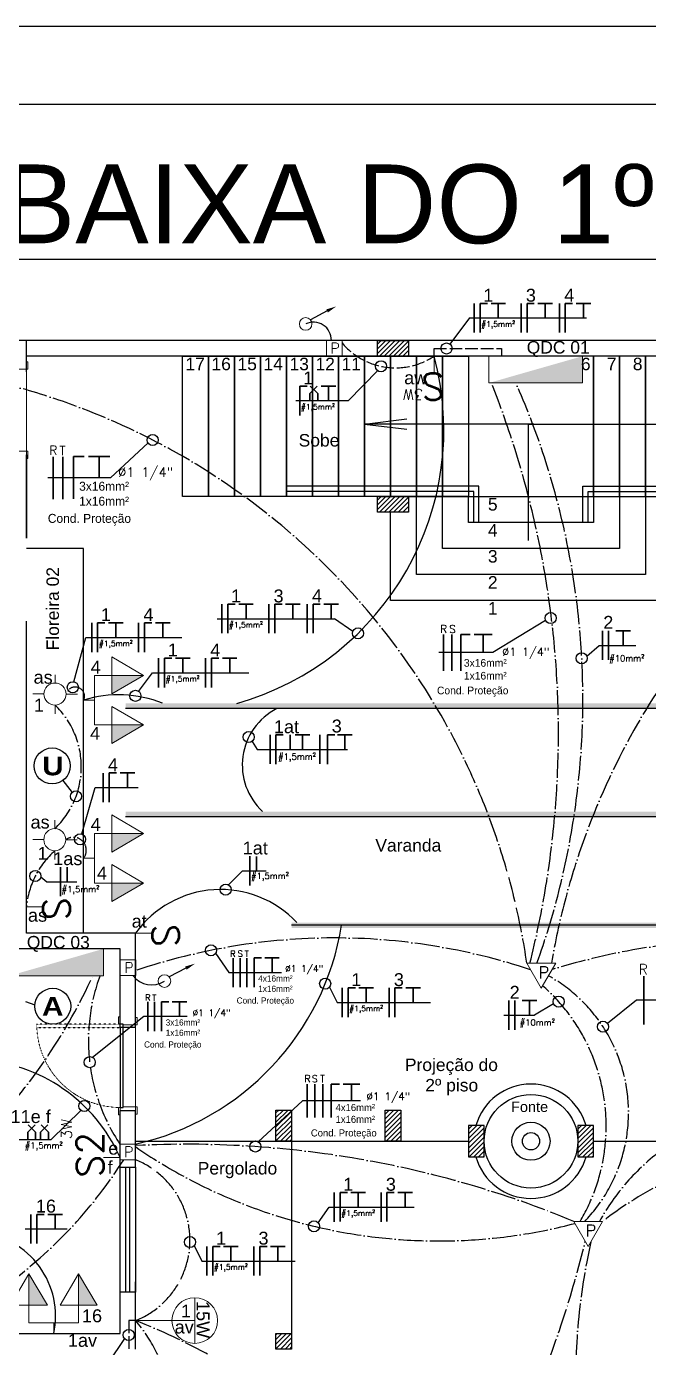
# Model space of a CAD drawing. Header units: millimetres. Extents: x 32721 to 70403, y 1490 to 13922.
# Drawn here: x 33563 to 34161, y 4675 to 5945 of the extents above; entities that cross this region are included whole.
import ezdxf
from ezdxf.enums import TextEntityAlignment as Align

# ---------------------------------------------------------------- set-up
doc = ezdxf.new("R2010")
doc.units = ezdxf.units.MM
for name, pattern in [('ACAD_ISO02W100', [15, 12, -3]), ('ACAD_ISO03W100', [30, 12, -18]), ('ACAD_ISO04W100', [30, 24, -3, 0, -3]), ('DASHDOT', [1, 0.5, -0.25, 0, -0.25])]:
    doc.linetypes.add(name, pattern=pattern)
for name, color, linetype in [('08', 8, 'Continuous'), ('1-ARQ-DEMOLIR', 12, 'Continuous'), ('COMODOS', 50, 'Continuous'), ('Correções', 30, 'Continuous'), ('EJEL25170TP', 1, 'DASHDOT'), ('VIEWPORT', 10, 'Continuous')]:
    doc.layers.add(name, color=color, linetype=linetype)
for name, color, linetype, lineweight in [('A-DOOR', 9, 'Continuous', 9), ('EJEL05130C', 130, 'Continuous', 30), ('EJEL0550C', 50, 'Continuous', 35), ('EJEL0580C', 80, 'Continuous', 9), ('EJEL09210C', 210, 'Continuous', 9), ('EJEL25170C', 170, 'Continuous', 25), ('EJEL25170T', 170, 'ACAD_ISO02W100', 25), ('EJEL3040C', 40, 'Continuous', 9), ('EJELFORMATO', 170, 'Continuous', 25)]:
    doc.layers.add(name, color=color, linetype=linetype, lineweight=lineweight)
doc.styles.add('COTAS', font='arial.ttf', dxfattribs={"height": 12})
doc.styles.add('M_abG50', font='', dxfattribs={"width": 1.1, "height": 0.13})
doc.styles.add('PADRÃO', font='', dxfattribs={"height": 0.2})
doc.styles.add('ROMANS', font='romans.shx')
doc.styles.add('ROMANSI', font='RomanS')
doc.styles.add('SR60', font='simplex', dxfattribs={"height": 0.15})
doc.styles.add('SR80', font='SIMPLEX', dxfattribs={"height": 0.1})
doc.styles.get('M_abG50').set_extended_font_data('Arial Black')
doc.styles.get('PADRÃO').set_extended_font_data('AvantGarde Bk BT')

# ---------------------------------------------------------------- blocks, each defined once
blk = doc.blocks.new('Porta de madeira - 80x240cm 2-909150-Planta Baixa Térreo')
at = {"layer": 'A-DOOR', "lineweight": 18}
for p, q in [((-520, 122), (-520, 107)), ((-450, 122), (-520, 122)), ((-485, 107), (-450, 107)), ((-450, 107), (-485, 107)), ((-450, 107), (-450, 122)), ((-450, -13), (-450, 107)), ((340, 107), (-450, 107)), ((410, 122), (340, 122)), ((340, 122), (340, 107)), ((340, 107), (375, 107)), ((375, 107), (340, 107)), ((340, 107), (340, -13)), ((410, 107), (410, 122)), ((-525, -43), (-525, -58)), ((-525, -58), (-455, -58)), ((-455, -43), (-485, -43)), ((-485, -43), (-455, -43)), ((-455, -43), (-455, -13)), ((-455, -13), (-450, -13)), ((340, -13), (345, -13)), ((345, -13), (345, -43)), ((375, -43), (345, -43)), ((345, -43), (345, -58)), ((345, -43), (375, -43)), ((345, -58), (415, -58)), ((415, -58), (415, -43))]:
    blk.add_line(p, q, dxfattribs=at)
at = {"layer": 'A-DOOR', "lineweight": 25}
for p, q in [((345, -13), (-455, -13)), ((-455, -13), (-455, -43)), ((-425, -43), (-455, -43)), ((-425, -43), (345, -43)), ((345, -43), (345, -13))]:
    blk.add_line(p, q, dxfattribs=at)
at = {"layer": 'A-DOOR', "linetype": 'ACAD_ISO03W100', "lineweight": 25, "ltscale": 0.1}
for p, q in [((-455, -43), (-455, -843)), ((-425, -843), (-425, -43)), ((-455, -843), (-425, -843))]:
    blk.add_line(p, q, dxfattribs=at)
at = {"layer": 'A-DOOR', "linetype": 'ACAD_ISO03W100', "lineweight": 18, "ltscale": 0.1}
blk.add_arc((-455, -43), 800, 272.1491, 0, dxfattribs=at)
blk = doc.blocks.new('ytfytf')
at = {"layer": 'EJEL0580C'}
for p, q in [((0, 236), (0, 134)), ((-134, 4), (-269, 4)), ((274, 0), (134, 0)), ((0, -134), (0, -240))]:
    blk.add_line(p, q, dxfattribs=at)
blk.add_circle((0, 0), 134, dxfattribs=at)
blk = doc.blocks.new('A$C31A50C72')
at = {"layer": 'EJEL0580C'}
for p, q in [((0, -15.88), (0, 15.88)), ((0, 0), (-41.07, 0))]:
    blk.add_line(p, q, dxfattribs=at)
blk.add_circle((0, 0), 15.88, dxfattribs=at)
blk = doc.blocks.new('A$C3D7A1D48')
at = {"layer": 'EJEL0580C'}
blk.add_line((6.6, 0), (-6.6, 0), dxfattribs=at)
at = {"layer": 'EJEL0580C', "style": 'SR80'}
blk.add_text('S2', height=21.16, rotation=270, dxfattribs=at).set_placement((6.6, 16.1))
blk = doc.blocks.new('s2 3w')
at = {"layer": 'EJEL0580C', "xscale": 1.21732736314486, "yscale": 1.21732736314486, "zscale": 1.21732736314486}
blk.add_blockref('A$C3D7A1D48', (2289.9, 2240.1), dxfattribs=at)
at = {"layer": 'EJEL0580C', "style": 'SR60'}
blk.add_text('3W', height=10.3, rotation=270, dxfattribs=at).set_placement((2328.2, 2222.6))
blk = doc.blocks.new('A$C5CDA3447')
at = {"layer": 'EJEL0580C'}
blk.add_line((6.6, 0), (-6.6, 0), dxfattribs=at)
at = {"layer": 'EJEL0580C', "style": 'SR80'}
blk.add_text('S', height=21.2, rotation=270, dxfattribs=at).set_placement((6.6, 7.4))
blk = doc.blocks.new('A$C15267267')
at = {"layer": 'EJEL0580C'}
for p, q in [((-37, -21.2), (-37, 0)), ((37, 0), (-37, 0)), ((37, -21.2), (37, 0)), ((37, -21.2), (-37, -21.2))]:
    blk.add_line(p, q, dxfattribs=at)
blk.add_solid([(37, 0), (37, -21.2), (-37, -21.2)], dxfattribs=at)
blk = doc.blocks.new('tomada dupla media 01')
at = {"layer": 'EJEL0580C'}
h = blk.add_hatch(color=256, dxfattribs=at)
h.dxf.hatch_style = 1
h.paths.add_polyline_path([(1921.4, 2677.1), (1903.5, 2677.1), (1921.4, 2646.8)])
h = blk.add_hatch(color=256, dxfattribs=at)
h.dxf.hatch_style = 1
h.paths.add_polyline_path([(1969.1, 2677.1), (1951.2, 2677.1), (1969.1, 2646.8)])
for p, q in [((1969.1, 2693.8), (1921.4, 2693.8)), ((1921.4, 2693.8), (1945.2, 2693.8)), ((1921.4, 2677.1), (1921.4, 2693.8)), ((1945.2, 2693.8), (1945.2, 2704.2)), ((1969.1, 2677.1), (1969.1, 2693.8)), ((1939.2, 2677.1), (1903.5, 2677.1)), ((1921.4, 2646.8), (1903.5, 2677.1)), ((1921.4, 2677.1), (1939.2, 2677.1)), ((1939.2, 2677.1), (1921.4, 2646.8)), ((1921.4, 2677.1), (1921.4, 2646.8)), ((1986.9, 2677.1), (1951.2, 2677.1)), ((1969.1, 2646.8), (1951.2, 2677.1)), ((1969.1, 2677.1), (1986.9, 2677.1)), ((1986.9, 2677.1), (1969.1, 2646.8)), ((1969.1, 2677.1), (1969.1, 2646.8))]:
    blk.add_line(p, q, dxfattribs=at)
blk = doc.blocks.new('3w')
at = {"layer": 'EJEL0580C'}
blk.add_line((339.4, 2419.6), (323.2, 2419.6), dxfattribs=at)
for s, height, style, p in [('S', 25.8, 'SR80', (339.4, 2429.7)), ('3W', 10.3, 'SR60', (354.8, 2409.1))]:
    blk.add_text(s, height=height, rotation=270, dxfattribs=dict(at, style=style)).set_placement(p)
blk = doc.blocks.new('A$C71E37391')
at = {"layer": 'EJEL0550C', "ltscale": 0.015}
for p, q in [((7.02, 14.03), (-7.02, 14.03)), ((0, 0), (0, 14.03))]:
    blk.add_line(p, q, dxfattribs=at)
blk = doc.blocks.new('A$C1116134A')
at = {"layer": 'EJEL0550C', "ltscale": 0.015}
for p, q in [((0, -14.03), (0, 14.03)), ((0, 14.03), (7.02, 14.03))]:
    blk.add_line(p, q, dxfattribs=at)
blk = doc.blocks.new('A$C4247474B')
at = {"layer": 'EJEL0580C'}
for p, q in [((0, 0), (31.7, 0)), ((0, 0), (0, -31.7)), ((31.7, 0), (31.7, -31.7)), ((0, -31.7), (31.7, -31.7))]:
    blk.add_line(p, q, dxfattribs=at)
at = {"layer": 'EJEL0580C', "style": 'SR80'}
blk.add_text('P', height=21.2, rotation=270, dxfattribs=at).set_placement((5.5, -8.3))
blk = doc.blocks.new('A$C33D512FD')
at = {"layer": 'EJEL0550C', "ltscale": 0.015}
for p, q in [((-3.8, 7), (3.3, 14)), ((3.8, 7), (-3.3, 14)), ((-3.8, 0), (-3.8, 7)), ((3.8, 0), (3.8, 7))]:
    blk.add_line(p, q, dxfattribs=at)
blk = doc.blocks.new('Eletroduto que sober')
at = {"layer": 'EJEL09210C', "linetype": 'ByBlock', "lineweight": -2}
blk.add_line((37626.6869, 7030.9998), (37626.5776, 7030.9418), dxfattribs=at)
at = {"layer": 'EJEL09210C'}
blk.add_circle((37626.5467, 7030.9149), 0.041, dxfattribs=at)
blk.add_solid([(37626.6816, 7031.0097), (37626.7464, 7031.0293), (37626.6922, 7030.9898)], dxfattribs=at)

msp = doc.modelspace()

# ---------------------------------------------------------------- hatches: boundary and pattern name
at = {"layer": '08'}
h = msp.add_hatch(dxfattribs=at)
h.set_pattern_fill('ANSI31', color=256)
h.set_pattern_definition([(45, (-84090.6618, -81310.9342), (-2.24506403, 2.24506403), [])])
h.paths.add_polyline_path([(33900.2, 5643.2), (33930.2, 5643.2), (33930.2, 5628.2), (33900.2, 5628.2)])
h = msp.add_hatch(dxfattribs=at)
h.set_pattern_fill('ANSI31', color=256)
h.set_pattern_definition([(45, (-84090.6618, -81460.9342), (-2.24506403, 2.24506403), [])])
h.paths.add_polyline_path([(33900.2, 5493.2), (33930.2, 5493.2), (33930.2, 5478.2), (33900.2, 5478.2)])
h = msp.add_hatch(dxfattribs=at)
h.set_pattern_fill('ANSI31', color=256)
h.set_pattern_definition([(45, (-83712.908, -82050.9342), (-2.24506403, 2.24506403), [])])
h.paths.add_polyline_path([(33817.7, 4903.2), (33802.7, 4903.2), (33802.7, 4873.2), (33817.7, 4873.2)])
h = msp.add_hatch(dxfattribs=at)
h.set_pattern_fill('ANSI31', color=256)
h.set_pattern_definition([(45, (-83817.908, -82050.9342), (-2.24506403, 2.24506403), [])])
h.paths.add_polyline_path([(33922.7, 4903.2), (33907.7, 4903.2), (33907.7, 4873.2), (33922.7, 4873.2)])
h = msp.add_hatch(dxfattribs=at)
h.set_pattern_fill('ANSI31', color=256)
h.set_pattern_definition([(45, (-84003.035, -82065.9342), (-2.24506403, 2.24506403), [])])
h.paths.add_polyline_path([(33987.8, 4888.2), (34002.8, 4888.2), (34002.8, 4858.2), (33987.8, 4858.2)])
h = msp.add_hatch(dxfattribs=at)
h.set_pattern_fill('ANSI31', color=256)
h.set_pattern_definition([(45, (-83898.035, -82065.9342), (-2.24506403, 2.24506403), [])])
h.paths.add_polyline_path([(34092.8, 4888.2), (34107.8, 4888.2), (34107.8, 4858.2), (34092.8, 4858.2)])
h = msp.add_hatch(dxfattribs=at)
h.set_pattern_fill('ANSI31', color=256)
h.set_pattern_definition([(45, (-83794.035, -81460.9342), (-2.24506403, 2.24506403), [])])
h.paths.add_polyline_path([(33817.7, 4673.2), (33802.7, 4673.2), (33802.7, 4688.2), (33817.7, 4688.2)])
at = {"layer": '1-ARQ-DEMOLIR', "transparency": 33554559}
h = msp.add_hatch(color=3, dxfattribs=at)
h.dxf.hatch_style = 1
h.paths.add_polyline_path([(33658.1, 5294.2), (33658.1, 5289.2), (34439.1, 5289.2), (34439.1, 5294.2)])
h = msp.add_hatch(color=3, dxfattribs=at)
h.dxf.hatch_style = 1
h.paths.add_polyline_path([(33658.1, 5190.2), (33658.1, 5185.2), (34439.1, 5185.2), (34439.1, 5190.2)])
h = msp.add_hatch(color=3, dxfattribs=at)
h.dxf.hatch_style = 1
h.paths.add_polyline_path([(33817.7, 5083.4), (33817.7, 5078.4), (34278, 5078.4), (34278, 5083.4)])

# ---------------------------------------------------------------- linework, layer by layer
at = {"layer": '08'}
for p, q in [((33562.8, 5643.2), (33047.8, 5643.2)), ((33562.8, 5613.2), (33562.8, 5643.2)), ((33818.7, 5643.2), (33667.8, 5643.2)), ((33887.8, 5562.9), (33928.5, 5567.9)), ((33887.8, 5562.9), (33928.5, 5557.9)), ((34050.4, 5562.9), (33887.8, 5562.9)), ((34045.3, 5450.9), (34045.3, 5562.9)), ((34045.3, 5562.9), (34207.8, 5562.9)), ((33562.8, 5453.2), (33562.8, 5533.2)), ((33617.8, 5443.2), (33562.8, 5443.2)), ((33617.8, 5443.2), (33562.8, 5443.2)), ((33617.8, 5073.2), (33617.8, 5443.2)), ((33617.8, 5073.2), (33617.8, 5443.2)), ((33562.8, 5073.2), (33562.8, 5373.2)), ((33667.8, 5073.2), (33562.8, 5073.2)), ((33667.8, 4982.7), (33667.8, 5073.2)), ((33652.8, 5058.2), (33317.8, 5058.2)), ((33562.8, 5058.2), (33510, 5058.2)), ((33652.8, 4982.7), (33652.8, 5058.2)), ((33667.8, 4982.7), (33652.8, 4982.7)), ((33652.8, 4848.1), (33652.8, 4902.7)), ((33652.8, 4902.7), (33667.8, 4902.7)), ((33667.8, 4848.1), (33667.8, 4902.7)), ((33667.8, 4873.2), (33987.8, 4873.2)), ((33817.7, 4873.2), (33817.7, 4673.2)), ((33817.7, 4873.2), (33987.8, 4873.2)), ((34107.8, 4873.2), (34427.8, 4873.2)), ((34107.8, 4873.2), (34278, 4873.2)), ((33652.8, 4728.1), (33652.8, 4848.1)), ((33652.8, 4848.1), (33667.8, 4848.1)), ((33667.8, 4848.1), (33667.8, 4728.1)), ((33652.8, 4688.2), (33652.8, 4738.1)), ((33667.8, 4728.1), (33652.8, 4728.1)), ((33667.8, 4673.2), (33667.8, 4738.1)), ((33062.8, 4688.2), (33652.8, 4688.2))]:
    msp.add_line(p, q, dxfattribs=at)
at = {"layer": '08', "color": 9}
for p, q in [((33658.3, 4728.1), (33658.3, 4848.1)), ((33662.3, 4728.1), (33662.3, 4848.1))]:
    msp.add_line(p, q, dxfattribs=at)
at = {"layer": '08'}
for points in [[(33047.8, 3643.2), (35047.8, 3643.2), (35047.8, 5643.2), (33047.8, 5643.2)], [(33900.2, 5643.2), (33930.2, 5643.2), (33930.2, 5628.2), (33900.2, 5628.2)], [(33737.8, 5493.2), (33712.8, 5493.2), (33712.8, 5628.2), (33737.8, 5628.2)], [(33762.8, 5493.2), (33737.8, 5493.2), (33737.8, 5628.2), (33762.8, 5628.2)], [(33787.8, 5493.2), (33762.8, 5493.2), (33762.8, 5628.2), (33787.8, 5628.2)], [(33812.8, 5493.2), (33787.8, 5493.2), (33787.8, 5628.2), (33812.8, 5628.2)], [(33837.8, 5493.2), (33812.8, 5493.2), (33812.8, 5628.2), (33837.8, 5628.2)], [(33862.8, 5493.2), (33837.8, 5493.2), (33837.8, 5628.2), (33862.8, 5628.2)], [(33887.8, 5493.2), (33862.8, 5493.2), (33862.8, 5628.2), (33887.8, 5628.2)], [(33912.8, 5493.2), (33887.8, 5493.2), (33887.8, 5628.2), (33912.8, 5628.2)], [(33937.8, 5493.2), (33912.8, 5493.2), (33912.8, 5628.2), (33937.8, 5628.2)], [(33962.8, 5493.2), (33937.8, 5493.2), (33937.8, 5628.2), (33962.8, 5628.2)], [(33987.8, 5493.2), (33962.8, 5493.2), (33962.8, 5628.2), (33987.8, 5628.2)], [(33987.8, 5493.2), (34107.8, 5493.2), (34107.8, 5628.2), (33987.8, 5628.2)], [(34107.8, 5493.2), (34132.8, 5493.2), (34132.8, 5628.2), (34107.8, 5628.2)], [(34132.8, 5493.2), (34157.8, 5493.2), (34157.8, 5628.2), (34132.8, 5628.2)], [(34157.8, 5493.2), (34182.8, 5493.2), (34182.8, 5628.2), (34157.8, 5628.2)], [(33900.2, 5493.2), (33930.2, 5493.2), (33930.2, 5478.2), (33900.2, 5478.2)], [(34157.8, 5493.2), (34157.8, 5418.2), (33937.8, 5418.2), (33937.8, 5493.2)], [(34132.8, 5493.2), (34132.8, 5443.2), (33962.8, 5443.2), (33962.8, 5493.2)], [(34107.8, 5493.2), (34107.8, 5468.2), (33987.8, 5468.2), (33987.8, 5493.2)], [(33817.7, 4873.2), (33802.7, 4873.2), (33802.7, 4903.2), (33817.7, 4903.2)], [(33922.7, 4873.2), (33907.7, 4873.2), (33907.7, 4903.2), (33922.7, 4903.2)], [(33987.8, 4858.2), (34002.8, 4858.2), (34002.8, 4888.2), (33987.8, 4888.2)], [(34092.8, 4858.2), (34107.8, 4858.2), (34107.8, 4888.2), (34092.8, 4888.2)], [(33817.7, 4673.2), (33802.7, 4673.2), (33802.7, 4688.2), (33817.7, 4688.2)]]:
    msp.add_lwpolyline(points, close=True, dxfattribs=at)
for points in [[(34532.8, 5628.2), (33562.8, 5628.2)], [(33562.8, 5533.2), (33562.8, 5453.2)], [(33997.8, 5468.2), (33997.8, 5503.2), (33812.8, 5503.2)], [(34097.8, 5468.2), (34097.8, 5503.2), (34282.8, 5503.2)], [(33992.8, 5468.2), (33992.8, 5498.2), (33812.8, 5498.2)], [(33912.8, 5493.2), (33912.8, 5493.2), (34182.8, 5493.2)], [(34102.8, 5468.2), (34102.8, 5498.2), (34282.8, 5498.2)], [(34182.8, 5478.2), (34182.8, 5393.2), (33912.8, 5393.2), (33912.8, 5478.2)]]:
    msp.add_lwpolyline(points, dxfattribs=at)
for radius in [45, 18.3, 8.3]:
    msp.add_circle((34047.8, 4873.2), radius, dxfattribs=at)
for start, end in [(15.8266, 164.1734), (195.8266, 344.1734)]:
    msp.add_arc((34047.8, 4873.2), 55, start, end, dxfattribs=at)
at = {"layer": '1-ARQ-DEMOLIR', "color": 3, "transparency": 33554559}
for p, q in [((34382.8, 5289.2), (33658.1, 5289.2)), ((34382.8, 5185.2), (33658.1, 5185.2)), ((34438.5, 5185.2), (33661.1, 5185.2)), ((34278, 5080.9), (33817.7, 5080.9))]:
    msp.add_line(p, q, dxfattribs=at)
at = {"layer": 'EJEL05130C'}
for p, q in [((33988.8, 5664.9), (33969.8, 5639.8)), ((33988.8, 5664.9), (34101.3, 5664.9)), ((33679.7, 5544.7), (33643.6, 5511.2)), ((33643.6, 5511.2), (33583.3, 5511.2)), ((33746.3, 5375.7), (33858.8, 5375.7)), ((33876.6, 5363.4), (33858.8, 5375.7)), ((33608.3, 5315), (33619.8, 5357.7)), ((33619.8, 5357.7), (33712.2, 5357.7)), ((34101.4, 5339.8), (34113.2, 5350.1)), ((34113.2, 5350.1), (34148.6, 5350.1)), ((34011.1, 5343.1), (33959.3, 5343.1)), ((33670.7, 5305.8), (33684.1, 5323.7)), ((33684.1, 5323.7), (33776.5, 5323.7)), ((33779.8, 5257.7), (33784.5, 5250)), ((33784.5, 5250), (33871.6, 5250)), ((33616.2, 5168.7), (33629, 5213.3)), ((33629, 5213.3), (33670.3, 5213.3)), ((33757.2, 5119.7), (33770.4, 5133.1)), ((33770.4, 5133.1), (33793.4, 5133.1)), ((33576.6, 5127.5), (33582.5, 5122.8)), ((33582.5, 5122.8), (33609.4, 5122.8)), ((33588.3, 5122.8), (33611.3, 5122.8)), ((33757.3, 5035.4), (33808, 5035.4)), ((33854.1, 5021.4), (33861.5, 5006.6)), ((33562, 5007.7), (33570.9, 5004.3)), ((33861.5, 5006.6), (33951.2, 5006.6)), ((34149.1, 5008.7), (34121.5, 4986.3)), ((34229.9, 5008.7), (34149.1, 5008.7)), ((34021.7, 4994.4), (34051.1, 4994.4)), ((34069.5, 5005.4), (34051.1, 4994.4)), ((33717.4, 4993.1), (33675.8, 4993.1)), ((33883.8, 4912), (33828.2, 4912)), ((33586.5, 4874.9), (33615.1, 4902.9)), ((33553.9, 4874.9), (33586.5, 4874.9)), ((33843.3, 4794.8), (33853.8, 4809.9)), ((33853.8, 4809.9), (33935.4, 4809.9)), ((33561.7, 4788.8), (33601.9, 4788.8)), ((33724.1, 4772.8), (33731.4, 4758)), ((33731.4, 4758), (33821.1, 4758)), ((33657.2, 4683.5), (33641.5, 4660.2))]:
    msp.add_line(p, q, dxfattribs=at)
at = {"layer": 'EJEL05130C', "ltscale": 0.001}
for p, q in [((33900.5, 5614.3), (33872.1, 5585.2)), ((33872.1, 5585.2), (33821.8, 5585.2)), ((34061.9, 5374), (34011.1, 5343.1)), ((33597.7, 5220.2), (33606.7, 5208.7)), ((33744.6, 5053.9), (33757.3, 5035.4)), ((33675.8, 4993.1), (33626.4, 4953.7)), ((33828.2, 4912), (33785.7, 4872.6))]:
    msp.add_line(p, q, dxfattribs=at)
for centre in [(33966.6, 5635.6), (33903.7, 5618.5), (33684.2, 5547.5), (34066.7, 5376.3), (33881.6, 5361.6), (34096.5, 5337.7), (33607.4, 5309.8), (33667.6, 5301.5), (33776.5, 5261.9), (33610.5, 5204.9), (33614.4, 5163.6), (33571.3, 5128.2), (33754.4, 5115.1), (33740.2, 5056.8), (33850, 5024.8), (34074.4, 5007.5), (34117, 4983.3), (33623.7, 4949.2), (33618.5, 4907), (33782.9, 4868.1), (33839.2, 4791.4), (33720, 4776.2), (33661.2, 4686.9)]:
    msp.add_circle(centre, 5.33, dxfattribs=at)
at = {"layer": 'EJEL05130C'}
for centre in [(33587.6, 5234.1), (33588.1, 5003)]:
    msp.add_circle(centre, 17.3, dxfattribs=at)
at = {"layer": 'EJEL0550C', "ltscale": 0.015}
for p, q in [((33993.2, 5650.9), (33993.2, 5678.9)), ((34038.3, 5650.9), (34038.3, 5678.9)), ((34075.1, 5650.9), (34075.1, 5678.9)), ((33588.4, 5490.8), (33588.4, 5531.5)), ((33597.9, 5490.8), (33597.9, 5531.5)), ((33750.7, 5361.7), (33750.7, 5389.7)), ((33795.8, 5361.7), (33795.8, 5389.7)), ((33832.6, 5361.7), (33832.6, 5389.7)), ((33625.6, 5343.6), (33625.6, 5371.7)), ((33670.7, 5343.6), (33670.7, 5371.7)), ((34116.5, 5336.1), (34116.5, 5364.2)), ((34122.3, 5336.1), (34122.3, 5364.2)), ((33963.7, 5325.6), (33963.7, 5360.6)), ((33971.8, 5325.6), (33971.8, 5360.6)), ((33689.9, 5309.7), (33689.9, 5337.7)), ((33735, 5309.7), (33735, 5337.7)), ((33797, 5236), (33797, 5264)), ((33816.3, 5249.9), (33816.3, 5264)), ((33844.9, 5236), (33844.9, 5264)), ((33636.7, 5199.3), (33636.7, 5227.3)), ((33777.7, 5119.1), (33777.7, 5147.2)), ((33784.1, 5133.1), (33784.1, 5147.1)), ((33595.6, 5108.8), (33595.6, 5136.9)), ((33602, 5122.8), (33602, 5136.8)), ((33761.6, 5021.3), (33761.6, 5049.4)), ((33768.3, 5021.3), (33768.3, 5049.4)), ((33774.8, 5021.3), (33774.8, 5049.4)), ((34156.4, 4985.6), (34156.4, 5031.8)), ((33866.3, 4992.6), (33866.3, 5020.7)), ((33911.4, 4992.6), (33911.4, 5020.7)), ((33679.4, 4979), (33679.4, 5007.1)), ((33685.9, 4979), (33685.9, 5007.1)), ((34026.5, 4980.3), (34026.5, 5008.4)), ((34032.2, 4980.3), (34032.2, 5008.4)), ((33832.8, 4895.9), (33832.8, 4928.1)), ((33840, 4895.9), (33840, 4928.1)), ((33847.6, 4895.9), (33847.6, 4928.1)), ((33564.1, 4881.9), (33571.1, 4888.9)), ((33564.1, 4874.9), (33564.1, 4881.9)), ((33571.6, 4881.9), (33564.6, 4888.9)), ((33571.6, 4874.9), (33571.6, 4881.9)), ((33576.5, 4881.9), (33583.5, 4888.9)), ((33576.5, 4874.9), (33576.5, 4881.9)), ((33584, 4881.9), (33577, 4888.9)), ((33584, 4874.9), (33584, 4881.9)), ((33858.6, 4795.8), (33858.6, 4823.9)), ((33903.7, 4795.8), (33903.7, 4823.9)), ((33567.2, 4774.7), (33567.2, 4802.8)), ((33736.2, 4744), (33736.2, 4772.1)), ((33781.3, 4744), (33781.3, 4772.1))]:
    msp.add_line(p, q, dxfattribs=at)
at = {"layer": 'EJEL0580C'}
for p, q in [((34057.7, 5020.4), (34043.8, 5044.4)), ((34043.8, 5044.4), (34071.6, 5044.4)), ((34071.6, 5044.4), (34057.7, 5020.4)), ((34102.8, 4772.1), (34089, 4796.1)), ((34089, 4796.1), (34116.7, 4796.1)), ((34116.7, 4796.1), (34102.8, 4772.1))]:
    msp.add_line(p, q, dxfattribs=at)
at = {"layer": 'EJEL25170C'}
for centre, radius, start, end in [((33838.7, 5643.6), 17.3, 358.8833, 115.5356), ((33690.7, 5557.3), 273.3, 285.7741, 15.0471), ((33651.7, 5189.8), 112.7, 68.1242, 107.5021), ((33831.2, 5235), 60.9, 117.1072, 227.2698), ((33749.5, 5014.9), 100.4, 43.1236, 144.458), ((33611.4, 5121.8), 257.6, 282.6516, 350.867), ((33683.1, 5046), 22.5, 216.8768, 303.5173), ((33508.9, 4794.1), 157.3, 23.8385, 87.1716), ((33509.4, 4704.7), 81.5, 348.3079, 83.8336)]:
    msp.add_arc(centre, radius, start, end, dxfattribs=at)
at = {"layer": 'EJEL25170T'}
for p, q in [((33954.7, 5628.2), (33954.7, 5635.6)), ((33954.7, 5635.6), (34019.4, 5635.6)), ((34019.4, 5635.6), (34019.4, 5628.2)), ((33667.8, 4700.7), (33661.2, 4700.7)), ((33661.2, 4700.7), (33661.2, 4673.2))]:
    msp.add_line(p, q, dxfattribs=at)
msp.add_arc((33917.6, 5684.1), 67.1, 219.9564, 303.5694, dxfattribs=at)
at = {"layer": 'EJEL25170TP', "linetype": 'ACAD_ISO04W100'}
for centre, radius, start, end in [((33374.9, 4946.3), 676.1, 8.3455, 88.2463), ((34754.6, 4927.1), 697.1, 92.8633, 170.3127), ((33164.4, 5266), 909.8, 345.9007, 21.7024), ((33347, 5298.2), 750.7, 340.2407, 23.9099), ((33609.7, 5301), 9, 335.4316, 165.9645), ((33533.2, 5233.3), 82.4, 313.759, 46.0487), ((33607.9, 5153), 12.5, 322.5453, 124.9217), ((33644.7, 5091.1), 82.2, 131.5735, 174.7515), ((33858.9, 4472.2), 596.5, 71.5803, 108.669), ((34264.5, 4394.9), 672.8, 75.9548, 106.9696), ((33129.4, 5260.5), 547.1, 263.0094, 335.3625), ((33801.3, 4970.1), 178.9, 159.6052, 213.8392), ((33990.6, 4900.8), 151, 316.1259, 60.6274), ((33940.2, 4887.7), 179.9, 329.4068, 48.6627), ((34306.1, 4688.7), 220.5, 55.4016, 150.8521), ((33717, 3900.6), 969.7, 67.4422, 92.9039), ((33959.3, 5292.5), 515.2, 235.5481, 284.7083), ((34341.9, 4503.6), 369.2, 76.5767, 127.5916), ((33283.4, 5091.4), 441.3, 286.396, 327.6735), ((33636.6, 4778), 83.4, 292.0195, 67.9805), ((33119, 5014.9), 1009.4, 310.4108, 346.373), ((34684, 4645.9), 593.1, 167.2716, 226.8062), ((33550.8, 4601.3), 153.5, 295.8984, 40.3204), ((33450.6, 4146.2), 595.5, 38.0903, 68.6089)]:
    msp.add_arc(centre, radius, start, end, dxfattribs=at)
at = {"layer": 'EJELFORMATO', "color": 7}
msp.add_lwpolyline([(32720.7, 1490.3), (39028.2, 1490.3), (39028.2, 5945.3), (32720.7, 5945.3)], close=True, dxfattribs=at)
at = {"layer": 'EJELFORMATO'}
msp.add_lwpolyline([(38953.2, 1565.3), (38953.2, 5870.3), (32908.2, 5870.3), (32908.2, 1565.3)], close=True, dxfattribs=at)

# ---------------------------------------------------------------- block references
at = {"layer": '08', "xscale": 0.1000000000000582, "yscale": 0.1000000000000582, "zscale": 0.1000000000000582, "rotation": 270}
for p in [(33552.1, 5570.7), (33657.1, 4940.2)]:
    msp.add_blockref('Porta de madeira - 80x240cm 2-909150-Planta Baixa Térreo', p, dxfattribs=at)
at = {"layer": 'Correções', "xscale": 147.2131322347892, "yscale": 147.2131322347892, "zscale": 147.2131322347892}
for p in [(-5505290.6, -1029383.8), (-5505426.3, -1030015.8)]:
    msp.add_blockref('Eletroduto que sober', p, dxfattribs=at)
at = {"layer": 'EJEL0550C'}
for name, p in [('A$C1116134A', (33998.9, 5664.9)), ('A$C71E37391', (34016.4, 5664.9)), ('A$C1116134A', (34044, 5664.9)), ('A$C71E37391', (34061.5, 5664.9)), ('A$C1116134A', (34080.8, 5664.9)), ('A$C71E37391', (34098.3, 5664.9)), ('A$C1116134A', (33825.7, 5585.2)), ('A$C33D512FD', (33839, 5585.2)), ('A$C71E37391', (33853.2, 5585.2)), ('A$C1116134A', (33756.4, 5375.7)), ('A$C71E37391', (33773.9, 5375.7)), ('A$C1116134A', (33801.5, 5375.7)), ('A$C71E37391', (33819, 5375.7)), ('A$C1116134A', (33838.3, 5375.7)), ('A$C71E37391', (33855.8, 5375.7)), ('A$C1116134A', (33631.3, 5357.7)), ('A$C71E37391', (33648.8, 5357.7)), ('A$C1116134A', (33676.4, 5357.7)), ('A$C71E37391', (33693.9, 5357.7)), ('A$C71E37391', (34136.4, 5350.1)), ('A$C1116134A', (33695.6, 5323.7)), ('A$C71E37391', (33713.1, 5323.7)), ('A$C1116134A', (33740.7, 5323.7)), ('A$C71E37391', (33758.2, 5323.7)), ('A$C1116134A', (33802.7, 5250)), ('A$C71E37391', (33828.1, 5250)), ('A$C1116134A', (33852.1, 5250)), ('A$C71E37391', (33869, 5250)), ('A$C1116134A', (33642.4, 5213.3)), ('A$C71E37391', (33659.9, 5213.3)), ('A$C1116134A', (33781.8, 5035.4)), ('A$C71E37391', (33798.9, 5035.4)), ('A$C1116134A', (33872, 5006.6)), ('A$C71E37391', (33889.5, 5006.6)), ('A$C1116134A', (33917.1, 5006.6)), ('A$C71E37391', (33934.6, 5006.6)), ('A$C1116134A', (33692.8, 4993.1)), ('A$C71E37391', (33709.9, 4993.1)), ('A$C71E37391', (34046.3, 4994.4)), ('A$C1116134A', (33864.3, 4809.9)), ('A$C71E37391', (33881.8, 4809.9)), ('A$C1116134A', (33909.4, 4809.9)), ('A$C71E37391', (33926.9, 4809.9)), ('A$C1116134A', (33572.9, 4788.8)), ('A$C71E37391', (33590.4, 4788.8)), ('A$C1116134A', (33742, 4758)), ('A$C71E37391', (33759.4, 4758)), ('A$C1116134A', (33787.1, 4758)), ('A$C71E37391', (33804.5, 4758))]:
    msp.add_blockref(name, p, dxfattribs=at)
for name, p, xscale, yscale, zscale in [('A$C1116134A', (33608, 5511.3), 1.45004201976064, 1.45004201976064, 1.45004201976064), ('A$C71E37391', (33632.7, 5511.2), 1.45004201976064, 1.45004201976064, 1.45004201976064), ('A$C1116134A', (33980.5, 5343.2), 1.245425536793386, 1.245425536793386, 1.245425536793386), ('A$C71E37391', (34001.8, 5343.1), 1.245425536793386, 1.245425536793386, 1.245425536793386), ('A$C1116134A', (33855.6, 4912), 1.146782226405325, 1.146782226405325, 1.146782226405325), ('A$C71E37391', (33875.2, 4912), 1.146782226405325, 1.146782226405325, 1.146782226405325)]:
    msp.add_blockref(name, p, dxfattribs=dict(at, xscale=xscale, yscale=yscale, zscale=zscale))
at = {"layer": 'EJEL0580C'}
for name, p, xscale, yscale, zscale in [('A$C15267267', (34052.3, 5628.2), 1.21732736314486, 1.21732736314486, 1.21732736314486), ('A$C5CDA3447', (33570.9, 5098.7), 1.21732736314486, 1.21732736314486, 1.21732736314486), ('A$C5CDA3447', (33675.9, 5073.2), 1.21732736314486, 1.21732736314486, 1.21732736314486), ('A$C15267267', (33591.9, 5058.2), 1.21732736314486, 1.21732736314486, 1.21732736314486), ('A$C31A50C72', (33724.6, 4700.7), 1.382703046038086, 1.382703046038086, 1.382703046038086)]:
    msp.add_blockref(name, p, dxfattribs=dict(at, xscale=xscale, yscale=yscale, zscale=zscale))
at = {"layer": 'EJEL09210C', "xscale": 0.4756273539377351, "yscale": 0.4756273539377351, "zscale": 0.4756273539377351, "rotation": 90}
for p in [(33851.1, 5628.3), (33652.9, 5032.5), (33652.7, 4855.4)]:
    msp.add_blockref('A$C4247474B', p, dxfattribs=at)
at = {"layer": 'EJEL3040C', "xscale": 0.07904985309322225, "yscale": 0.07904985309322225, "zscale": 0.07904985309322225}
for p in [(33590.3, 5303.2), (33590.1, 5163.2)]:
    msp.add_blockref('ytfytf', p, dxfattribs=at)
at = {"layer": 'VIEWPORT'}
for name, p, rotation in [('3w', (31535, 5951.4), 270), ('tomada dupla media 01', (36322.1, 3352.1), 89.99999999999999), ('tomada dupla media 01', (36322.1, 3200.1), 90.00000000000236), ('s2 3w', (35934.7, 7097.8), 180), ('tomada dupla media 01', (35534.4, 7392.5), 180)]:
    msp.add_blockref(name, p, dxfattribs=dict(at, rotation=rotation))

# ---------------------------------------------------------------- texts
at = {"layer": 'COMODOS', "style": 'COTAS'}
for s, p in [('QDC 01', (34043.7, 5630.7)), ('17', (33715.7, 5614.7)), ('16', (33740.7, 5614.7)), ('15', (33765.7, 5614.7)), ('14', (33790.7, 5614.7)), ('13', (33815.7, 5614.7)), ('12', (33840.7, 5614.7)), ('11', (33865.7, 5614.7)), ('6', (34095.8, 5614.7)), ('7', (34120.7, 5614.7)), ('8', (34145.7, 5614.7)), ('Sobe', (33824.5, 5541.3)), ('5', (34006.4, 5479.7)), ('4', (34006.4, 5454.7)), ('3', (34006.4, 5429.7)), ('2', (34006.4, 5404.7)), ('1', (34006.4, 5379.7)), ('Varanda', (33898.2, 5151.8)), ('QDC 03', (33563.2, 5058.6)), ('Projeção do', (33926.6, 4940.7)), ('2º piso', (33946.2, 4921.1)), ('Pergolado', (33727.5, 4841.2))]:
    msp.add_text(s, height=12, dxfattribs=at).set_placement(p)
for s, height, rotation, p in [('Floreira 02', 12, 90, (33594.1, 5345.3)), ('Fonte', 10, 0.0457, (34028.6, 4901.3, -0.9))]:
    msp.add_text(s, height=height, rotation=rotation, dxfattribs=at).set_placement(p)
at = {"layer": 'COMODOS', "insert": (33938.8, 5774.1), "char_height": 75.784, "width": 1681.623, "attachment_point": 5, "style": 'COTAS'}
msp.add_mtext('\\pxql;{\\LPLANTA BAIXA DO 1º PISO}', dxfattribs=at)
at = {"layer": 'EJEL05130C', "style": 'COTAS'}
for s, height, p in [('1', 12.4, (34002, 5680.6)), ('3', 12.4, (34042.9, 5680.6)), ('4', 12.4, (34079.8, 5680.7)), ('1', 12.4, (33828.8, 5601)), ('aw', 12.44, (33925.9, 5601.2)), ('1', 12.4, (33759.5, 5391.4)), ('3', 12.4, (33800.4, 5391.4)), ('4', 12.4, (33837.3, 5391.5)), ('1', 12.4, (33634.4, 5373.4)), ('4', 12.4, (33675.3, 5373.4)), ('2', 12.4, (34117.3, 5366)), ('1', 12.4, (33698.7, 5339.4)), ('4', 12.4, (33739.6, 5339.4)), ('4', 12.4, (33624.6, 5322.9)), ('as', 12.44, (33569.7, 5313.2)), ('1', 12.4, (33570.1, 5286.4)), ('1at', 12.44, (33800.7, 5265.6)), ('3', 12.4, (33856.3, 5266.3)), ('4', 12.4, (33624, 5259.3)), ('4', 12.4, (33641.2, 5229)), ('4', 12.4, (33624.6, 5171.6)), ('as', 12.44, (33566.8, 5173.9)), ('1at', 12.44, (33770.7, 5149)), ('1', 12.4, (33573.6, 5143.9)), ('1as', 12.44, (33588.6, 5138.7)), ('4', 12.4, (33630.6, 5124.7)), ('as', 12.44, (33564.3, 5084.3)), ('at', 12.44, (33664, 5078.6)), ('1', 12.4, (33875.1, 5022.4)), ('3', 12.4, (33916, 5022.4)), ('2', 12.4, (34027.3, 5010.2)), ('11e f', 12.44, (33547.6, 4890.7)), ('e', 12.4, (33641.5, 4860.3)), ('f', 12.4, (33640.9, 4841.9)), ('1', 12.4, (33867.4, 4825.6)), ('3', 12.4, (33908.3, 4825.6)), ('16', 12.44, (33571.9, 4804.6)), ('1', 12.4, (33745.1, 4773.8)), ('3', 12.4, (33785.9, 4773.8)), ('1', 12.4, (33711.4, 4703.7)), ('16', 12.44, (33616.2, 4699.1)), ('av', 12.44, (33705.3, 4688.3)), ('1av', 12.44, (33602.7, 4675.5))]:
    msp.add_text(s, height=height, dxfattribs=at).set_placement(p)
msp.add_text('15W', height=12.44, rotation=270, dxfattribs=at).set_placement((33726.4, 4719.5))
at = {"layer": 'EJEL0550C', "color": 2, "style": 'ROMANS'}
for s, height, p in [('#1,5mm²', 5.31, (33999.9, 5656.4)), ('#1,5mm²', 5.31, (33826.7, 5576.8)), ('R', 8.6, (33584.8, 5533.4)), ('T', 8.6, (33594.6, 5533.1)), ('#1,5mm²', 5.31, (33757.5, 5367.2)), ('R', 7.39, (33960.6, 5362.2)), ('S', 7.39, (33969.2, 5362)), ('#1,5mm²', 5.31, (33632.4, 5349.2)), ('#10mm²', 5.93, (34123, 5334.7)), ('#1,5mm²', 5.31, (33696.7, 5315.2)), ('#1,5mm²', 5.93, (33804.7, 5240.1)), ('#1,5mm²', 5.93, (33778.7, 5125.4)), ('#1,5mm²', 5.93, (33596.6, 5112.6)), ('R', 5.93, (33758.5, 5050.5)), ('S', 5.93, (33765.8, 5050.7)), ('T', 5.93, (33772.6, 5050.5)), ('R', 9.76, (34151.3, 5033.6)), ('R', 5.93, (33676.8, 5008.4)), ('T', 5.93, (33683.6, 5008.2)), ('#1,5mm²', 5.31, (33873.1, 4998.2)), ('#10mm²', 5.93, (34036.9, 4984.4)), ('R', 6.8, (33829.9, 4930)), ('S', 6.8, (33837.1, 4930)), ('T', 6.8, (33845.1, 4929.8)), ('#1,5mm²', 5.93, (33561.3, 4866.1)), ('#1,5mm²', 5.31, (33865.4, 4801.4)), ('#1,5mm²', 5.31, (33743, 4749.6))]:
    msp.add_text(s, height=height, dxfattribs=at).set_placement(p)
at = {"layer": 'EJEL0550C', "attachment_point": 1, "style": 'PADRÃO'}
for s, insert, char_height, width in [('3x16mm²\\P1x16mm²', (33613.5, 5507.4), 8.61, 433.329), (' Cond. Proteção', (33580.2, 5476.5), 8.609, 433.329), ('3x16mm²\\P1x16mm²', (33983.3, 5336.9), 7.39, 372.182), (' Cond. Proteção', (33954.7, 5310.4), 7.394, 372.182), ('4x16mm²\\P1x16mm²', (33785.6, 5032.7), 5.94, 298.839), (' Cond. Proteção', (33762.7, 5011.5), 5.937, 298.839), ('3x16mm²\\P1x16mm²', (33696.7, 4990.4), 5.94, 298.839), (' Cond. Proteção', (33673.7, 4969.2), 5.937, 298.839), ('4x16mm²\\P1x16mm²', (33860, 4909), 6.81, 342.703), (' Cond. Proteção', (33833.7, 4884.6), 6.809, 342.703)]:
    msp.add_mtext(s, dxfattribs=dict(at, insert=insert, char_height=char_height, width=width))
at = {"layer": 'EJEL0580C', "style": 'SR80'}
for p in [(34055, 5029.8), (34100.1, 4781.5)]:
    msp.add_text('P', height=11.4, dxfattribs=at).set_placement(p)
at = {"layer": 'EJEL3040C', "style": 'ROMANSI'}
for height, p in [(9.23, (33651, 5512)), (7.93, (34020.1, 5339.9)), (6.36, (33811.5, 5036)), (6.36, (33722.5, 4993.6)), (7.3, (33889.6, 4912.7))]:
    msp.add_text('Ø1 1/4"', height=height, dxfattribs=at).set_placement(p)
at = {"layer": 'EJEL3040C', "style": 'M_abG50'}
for s, p in [('U', (33588.3, 5234)), ('A', (33588.1, 5003))]:
    msp.add_text(s, height=17.8, dxfattribs=at).set_placement(p, align=Align.MIDDLE_CENTER)

doc.saveas('drawing.dxf')
